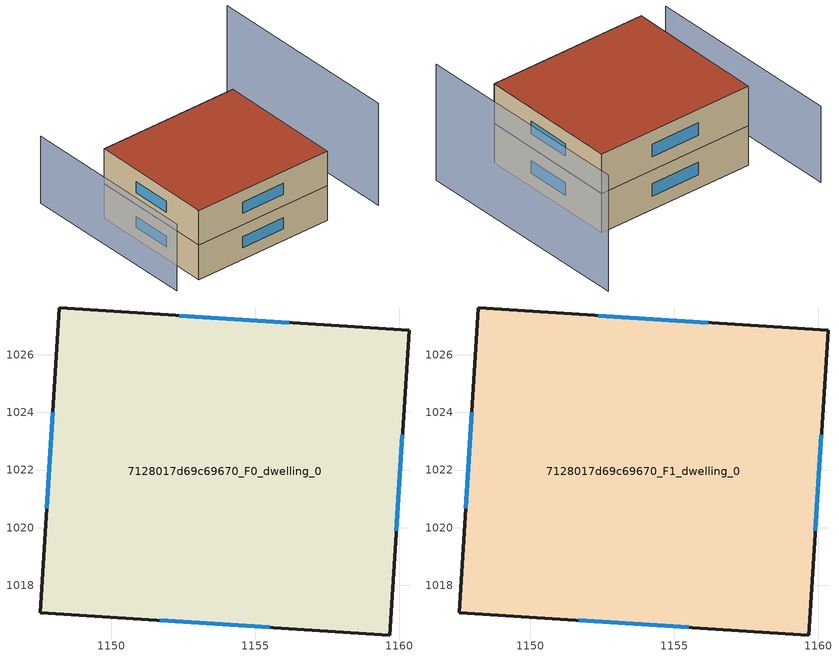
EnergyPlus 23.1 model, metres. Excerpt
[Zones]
7128017d69c69670_F0_dwelling_0
 floor ground (EU_floor_Construction): 1160.33,1026.85 1159.66,1016.28 1147.53,1017.05 1148.2,1027.62 z0
 wall outside (EU_wall_Construction): 1148.2,1027.62 1147.53,1017.05 1159.66,1016.28 1160.33,1026.85 1148.2,1027.62 z0:3
 window (EU_Window_Construction): 1147.97,1024 1147.76,1020.67 / 1156.18,1027.12 1152.36,1027.36 / 1159.89,1019.9 1160.1,1023.23 / 1151.68,1016.78 1155.51,1016.54 z1.03:1.97
7128017d69c69670_F1_dwelling_0
 floor to 7128017d69c69670_F0_dwelling_0 (EU_floor_Construction): 1160.33,1026.85 1159.66,1016.28 1147.53,1017.05 1148.2,1027.62 z3
 wall outside (EU_wall_Construction): 1148.2,1027.62 1147.53,1017.05 1159.66,1016.28 1160.33,1026.85 1148.2,1027.62 z3:6
 window (EU_Window_Construction): 1147.97,1024 1147.76,1020.67 / 1156.18,1027.12 1152.36,1027.36 / 1159.89,1019.9 1160.1,1023.23 / 1151.68,1016.78 1155.51,1016.54 z4.03:4.97
 roof outside (EU_roof_Construction): 1159.66,1016.28 1160.33,1026.85 1148.2,1027.62 1147.53,1017.05 z6
shading: 1163.71,1015.18 1164.67,1031.96 z0:8.8; 1146.26,1032.22 1145.39,1017.09 z0:5.8
[Building]
EU S2 Campaign: North Axis=0; Terrain=City; Solar Distribution=FullExterior
[Site:Location]
Cape.Town.Intl.AP: Latitude=-33.965; Longitude=18.602; Time Zone=2; Elevation=46
[SizingPeriod:WeatherFileDays]
AnnualSizingPeriod: Begin Month=1; Begin Day of Month=1; End Month=12; End Day of Month=31; Day of Week for Start Day=Monday; Use Weather File Daylight Saving Period=No; Use Weather File Rain and Snow Indicators=No
[MATERIAL]
EU_InternalMass_Material: Roughness=MediumRough; Thickness=0.1; Conductivity=1; Density=1800; Specific Heat=900; Thermal Absorptance=0.9; Solar Absorptance=0.7; Visible Absorptance=0.7
[MATERIAL:NOMASS] Roughness=MediumRough; Thermal Absorptance=0.9; Solar Absorptance=0.7; Visible Absorptance=0.7
Name | Thermal Resistance
EU_wall_NoMass | 0.493876
EU_roof_NoMass | 0.449382
EU_floor_NoMass | 1.25
[WINDOWMATERIAL:SIMPLEGLAZINGSYSTEM]
EU_Window_SimpleGlazing: UFactor=4.4; Solar Heat Gain Coefficient=0.85; Visible Transmittance=0.85
[CONSTRUCTION]
EU_wall_Construction: EU_wall_NoMass
EU_roof_Construction: EU_roof_NoMass
EU_floor_Construction: EU_floor_NoMass
EU_Window_Construction: EU_Window_SimpleGlazing
EU_InternalMass_Construction: EU_InternalMass_Material
[ZONE] Type=1; Multiplier=1; Ceiling Height=autocalculate; Volume=386.306; Floor Area=autocalculate; Part of Total Floor Area=Yes
7128017d69c69670_F0_dwelling_0; 7128017d69c69670_F1_dwelling_0
[INTERNALMASS] Construction=EU_InternalMass_Construction; Surface Area=128.769
Name | Zone or ZoneList
7128017d69c69670_F0_dwelling_0_EU_InternalMass | 7128017d69c69670_F0_dwelling_0
7128017d69c69670_F1_dwelling_0_EU_InternalMass | 7128017d69c69670_F1_dwelling_0
[OTHEREQUIPMENT] Fuel Type=Electricity; Design Level Calculation Method=Watts/Area; Power per Zone Floor Area=1; Fraction Latent=0; Fraction Radiant=0; Fraction Lost=0; Carbon Dioxide Generation Rate=0; EndUse Subcategory=EU_Step8_InternalGains
Name | Zone or ZoneList or Space or SpaceList | Schedule
EU_Step8_InternalGain_7128017d69c69670_F0_dwelling_0_f000 | 7128017d69c69670_F0_dwelling_0 | EU_Step8_GainSchedule_7128017d69c69670_F0_dwelling_0_f000
EU_Step8_InternalGain_7128017d69c69670_F1_dwelling_0_f000 | 7128017d69c69670_F1_dwelling_0 | EU_Step8_GainSchedule_7128017d69c69670_F1_dwelling_0_f000
[ZONEVENTILATION:DESIGNFLOWRATE] Schedule=EU_AlwaysOn; Design Flow Rate Calculation Method=AirChanges/Hour; Air Changes per Hour=0.64; Ventilation Type=Natural; Fan Pressure Rise=0; Fan Total Efficiency=1; Constant Term Coefficient=1; Temperature Term Coefficient=0; Velocity Term Coefficient=0; Velocity Squared Term Coefficient=0; Minimum Indoor Temperature=-100; Maximum Indoor Temperature=100; Delta Temperature=-100; Minimum Outdoor Temperature=-100; Maximum Outdoor Temperature=100; Maximum Wind Speed=40
Name | Zone or ZoneList or Space or SpaceList
EU_ConstantAir_7128017d69c69670_F0_dwelling_0 | 7128017d69c69670_F0_dwelling_0
EU_ConstantAir_7128017d69c69670_F1_dwelling_0 | 7128017d69c69670_F1_dwelling_0
[HVACTEMPLATE:THERMOSTAT] Constant Heating Setpoint=20; Constant Cooling Setpoint=50
EU_HeatOnly_7128017d69c69670_F0_dwelling_0; EU_HeatOnly_7128017d69c69670_F1_dwelling_0
[HVACTEMPLATE:ZONE:IDEALLOADSAIRSYSTEM] System Availability Schedule=EU_AlwaysOn; Maximum Heating Supply Air Temperature=50; Minimum Cooling Supply Air Temperature=13; Maximum Heating Supply Air Humidity Ratio=0.0156; Minimum Cooling Supply Air Humidity Ratio=0.0077; Heating Limit=NoLimit; Cooling Limit=NoLimit; Heating Availability Schedule=EU_AlwaysOn; Cooling Availability Schedule=EU_CoolingOff; Dehumidification Control Type=ConstantSensibleHeatRatio; Cooling Sensible Heat Ratio=0.7; Dehumidification Setpoint=60; Humidification Control Type=None; Humidification Setpoint=30; Outdoor Air Method=None; Outdoor Air Flow Rate per Person=0.00944; Outdoor Air Flow Rate per Zone Floor Area=0; Outdoor Air Flow Rate per Zone=0; Demand Controlled Ventilation Type=None; Outdoor Air Economizer Type=NoEconomizer; Heat Recovery Type=None; Sensible Heat Recovery Effectiveness=0.7; Latent Heat Recovery Effectiveness=0.65
Name | Template Thermostat
7128017d69c69670_F0_dwelling_0 | EU_HeatOnly_7128017d69c69670_F0_dwelling_0
7128017d69c69670_F1_dwelling_0 | EU_HeatOnly_7128017d69c69670_F1_dwelling_0
[SIZING:ZONE] Zone Cooling Design Supply Air Temperature Input Method=SupplyAirTemperature; Zone Cooling Design Supply Air Temperature=13; Zone Heating Design Supply Air Temperature Input Method=SupplyAirTemperature; Zone Heating Design Supply Air Temperature=50; Zone Cooling Design Supply Air Humidity Ratio=0.008; Zone Heating Design Supply Air Humidity Ratio=0.008; Cooling Design Air Flow Method=DesignDay; Cooling Design Air Flow Rate=0; Cooling Minimum Air Flow per Zone Floor Area=0.000762; Cooling Minimum Air Flow=0; Cooling Minimum Air Flow Fraction=0.2; Heating Design Air Flow Method=DesignDay; Heating Design Air Flow Rate=0; Heating Maximum Air Flow per Zone Floor Area=0.002032; Heating Maximum Air Flow=0.141576; Heating Maximum Air Flow Fraction=0.3; Account for Dedicated Outdoor Air System=No; Dedicated Outdoor Air System Control Strategy=NeutralSupplyAir; Dedicated Outdoor Air Low Setpoint Temperature for Design=autosize; Dedicated Outdoor Air High Setpoint Temperature for Design=autosize; Zone Load Sizing Method=Sensible Load Only No Latent Load; Zone Latent Cooling Design Supply Air Humidity Ratio Input Method=HumidityRatioDifference; Zone Cooling Design Supply Air Humidity Ratio Difference=0.005; Zone Latent Heating Design Supply Air Humidity Ratio Input Method=HumidityRatioDifference; Zone Humidification Design Supply Air Humidity Ratio Difference=0.005
7128017d69c69670_F0_dwelling_0; 7128017d69c69670_F1_dwelling_0
[SCHEDULE:CONSTANT]
Name | Hourly Value
EU_AlwaysOn | 1
EU_CoolingOff | 0
[SCHEDULE:FILE] Column Number=1; Rows to Skip at Top=0; Number of Hours of Data=8760; Column Separator=Comma; Interpolate to Timestep=No; Minutes per Item=60; Adjust Schedule for Daylight Savings=Yes
Name | File
EU_Step8_GainSchedule_7128017d69c69670_F0_dwelling_0_f000 | ../../schedules/7128017d69c69670/7128017d69c69670_F0_dwelling_0_f000_gain.csv
EU_Step8_GainSchedule_7128017d69c69670_F1_dwelling_0_f000 | ../../schedules/7128017d69c69670/7128017d69c69670_F1_dwelling_0_f000_gain.csv
